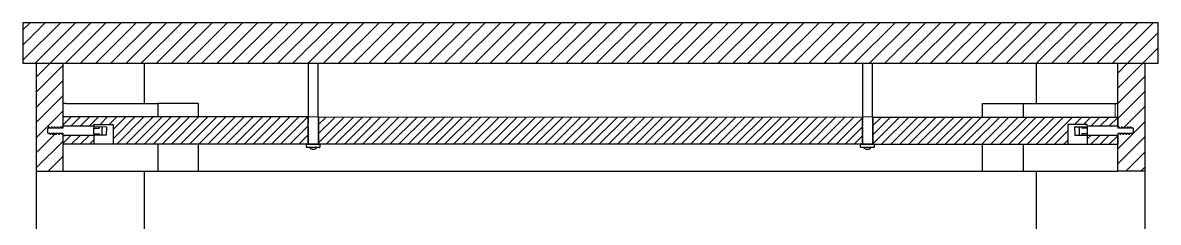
# Model space of a CAD drawing. Header units: millimetres. Extents: x 87 to 2337, y 122 to 625.
# Drawn here: x 1090.2 to 1174.2, y 306.1 to 320.8 of the extents above; entities that cross this region are included whole.
import ezdxf

# ---------------------------------------------------------------- set-up
doc = ezdxf.new("R2010")
doc.units = ezdxf.units.MM
doc.layers.get('0').update_dxf_attribs({"color": 255})
doc.layers.add('A-FURN', color=8, linetype='Continuous', lineweight=18)
doc.layers.add('GIUNZIONI', color=2, linetype='Continuous')
doc.layers.add('VITI', color=4, linetype='Continuous')
pattern_1 = [(45, (0, 124.7516), (-0.561266, 0.561266), [])]

msp = doc.modelspace()

# ---------------------------------------------------------------- hatches: boundary and pattern name
at = {"layer": 'A-FURN'}
h = msp.add_hatch(dxfattribs=at)
h.set_pattern_fill('ANSI31', color=256, scale=0.25)
h.set_pattern_definition(pattern_1)
h.paths.add_polyline_path([(1174.21, 317.845), (1174.21, 320.845), (1090.21, 320.845), (1090.21, 317.845)])
h = msp.add_hatch(dxfattribs=at)
h.set_pattern_fill('ANSI31', color=256, scale=0.25)
h.set_pattern_definition(pattern_1)
h.paths.add_polyline_path([(1093.21, 317.845), (1091.21, 317.845), (1091.21, 309.845), (1093.21, 309.845), (1093.21, 312.643), (1093.122, 312.643), (1093.121, 312.543), (1093.072, 312.643), (1092.906, 312.643), (1092.904, 312.543), (1092.856, 312.643), (1092.69, 312.643), (1092.688, 312.543), (1092.64, 312.643), (1092.474, 312.643), (1092.472, 312.543), (1092.424, 312.643), (1092.258, 312.643), (1092.256, 312.543), (1092.207, 312.643), (1092.11, 312.643, -0.414214), (1092.06, 312.693), (1092.06, 312.993, -0.414214), (1092.11, 313.043), (1092.136, 313.043), (1092.139, 313.143), (1092.186, 313.043), (1092.352, 313.043), (1092.355, 313.143), (1092.402, 313.043), (1092.568, 313.043), (1092.571, 313.143), (1092.618, 313.043), (1092.785, 313.043), (1092.787, 313.143), (1092.835, 313.043), (1093.001, 313.043), (1093.004, 313.143), (1093.051, 313.043), (1093.21, 313.043)])
at = {"layer": 'GIUNZIONI'}
h = msp.add_hatch(dxfattribs=at)
h.set_pattern_fill('ANSI31', color=8, scale=0.15)
h.paths.add_polyline_path([(1152.33, 313.001), (1152.33, 313.114), (1152.33, 313.227), (1152.33, 313.341), (1152.33, 313.454), (1152.33, 313.567), (1152.33, 313.681), (1152.33, 313.794), (1152.33, 313.857), (1112.094, 313.852), (1112.094, 311.841), (1152.33, 311.841), (1152.33, 311.867), (1152.33, 311.981), (1152.33, 312.094), (1152.33, 312.207), (1152.33, 312.221), (1152.33, 312.221), (1152.33, 312.321), (1152.33, 312.434), (1152.33, 312.547), (1152.33, 312.661), (1152.33, 312.774), (1152.33, 312.887)])
h = msp.add_hatch(dxfattribs=at)
h.set_pattern_fill('ANSI31', color=8, scale=0.15)
h.paths.add_polyline_path([(1095.46, 311.841), (1095.46, 312.314), (1095.46, 312.468), (1095.46, 312.493), (1093.21, 312.493), (1093.21, 311.841)])
h = msp.add_hatch(dxfattribs=at)
h.set_pattern_fill('ANSI31', color=8, scale=0.15)
h.paths.add_polyline_path([(1171.21, 312.496), (1168.96, 312.496), (1168.96, 312.471), (1168.959, 312.317), (1168.959, 311.841), (1171.21, 311.841)])

# ---------------------------------------------------------------- linework, layer by layer
for p, q in [((1090.21, 320.845), (1090.21, 317.845)), ((1174.21, 320.845), (1090.21, 320.845)), ((1174.21, 317.845), (1174.21, 320.845)), ((1090.21, 317.845), (1174.21, 317.845)), ((1091.21, 317.845), (1091.21, 309.845)), ((1093.21, 313.043), (1093.21, 317.845)), ((1171.21, 313.196), (1171.21, 317.845)), ((1173.21, 317.845), (1173.21, 309.845)), ((1111.33, 313.857), (1093.21, 313.857)), ((1112.094, 313.852), (1152.33, 313.857)), ((1153.094, 313.852), (1171.21, 313.852)), ((1171.21, 313.852), (1171.21, 313.046)), ((1093.21, 309.845), (1093.21, 312.643)), ((1171.21, 312.646), (1171.21, 311.841)), ((1171.21, 309.845), (1171.21, 312.496)), ((1111.33, 311.841), (1093.21, 311.841)), ((1152.33, 311.841), (1112.094, 311.841)), ((1153.173, 311.841), (1171.21, 311.841)), ((1091.21, 309.845), (1093.21, 309.845)), ((1173.21, 309.845), (1171.21, 309.845))]:
    msp.add_line(p, q)
at = {"layer": 'A-FURN', "linetype": 'Continuous'}
for p, q in [((1171.21, 317.113), (1171.941, 317.845)), ((1171.21, 315.991), (1173.064, 317.845)), ((1171.21, 314.868), (1173.21, 316.868)), ((1171.21, 313.746), (1173.21, 315.746)), ((1171.633, 313.046), (1173.21, 314.623)), ((1171.21, 311.501), (1173.21, 313.501)), ((1171.21, 310.378), (1173.21, 312.378)), ((1171.799, 309.845), (1173.21, 311.256)), ((1172.922, 309.845), (1173.21, 310.133))]:
    msp.add_line(p, q, dxfattribs=at)
at = {"layer": 'A-FURN'}
msp.add_line((1171.01, 313.852), (1171.01, 314.845), dxfattribs=at)
at = {"layer": 'GIUNZIONI'}
for p, q in [((1099.21, 314.845), (1099.21, 317.845)), ((1165.21, 314.845), (1165.21, 317.845)), ((1093.41, 314.845), (1093.21, 314.845)), ((1093.41, 314.845), (1100.21, 314.845)), ((1103.21, 314.845), (1100.21, 314.845)), ((1100.21, 314.845), (1100.21, 313.85)), ((1103.21, 313.852), (1103.21, 314.845)), ((1161.21, 313.852), (1161.21, 314.845)), ((1161.21, 314.845), (1164.21, 314.845)), ((1164.21, 314.845), (1164.21, 313.852)), ((1164.21, 314.845), (1171.01, 314.845)), ((1171.01, 314.845), (1171.21, 314.845)), ((1100.21, 311.841), (1100.21, 309.845)), ((1103.21, 309.845), (1103.21, 311.841)), ((1161.21, 309.845), (1161.21, 311.841)), ((1164.21, 311.841), (1164.21, 309.845)), ((1091.21, 309.845), (1091.21, 246.845)), ((1093.21, 309.845), (1093.41, 309.845)), ((1093.41, 309.845), (1100.21, 309.845)), ((1099.21, 246.845), (1099.21, 309.845)), ((1099.21, 309.845), (1165.21, 309.845)), ((1165.21, 309.845), (1171.21, 309.845)), ((1165.21, 246.845), (1165.21, 309.845)), ((1173.21, 309.845), (1173.21, 246.845))]:
    msp.add_line(p, q, dxfattribs=at)
at = {"layer": 'GIUNZIONI', "color": 8, "linetype": 'Continuous'}
for p, q in [((1093.21, 313.274), (1093.792, 313.857)), ((1093.802, 313.193), (1094.466, 313.857)), ((1094.475, 313.193), (1095.139, 313.857)), ((1095.149, 313.193), (1095.813, 313.857)), ((1095.933, 313.304), (1096.487, 313.857)), ((1096.607, 313.304), (1097.16, 313.857)), ((1096.9, 312.924), (1097.834, 313.857)), ((1096.9, 312.25), (1098.507, 313.857)), ((1097.165, 311.841), (1099.181, 313.857)), ((1097.838, 311.841), (1099.854, 313.857)), ((1098.512, 311.841), (1100.528, 313.857)), ((1099.185, 311.841), (1101.201, 313.857)), ((1099.859, 311.841), (1101.875, 313.857)), ((1100.532, 311.841), (1102.548, 313.857)), ((1101.206, 311.841), (1103.222, 313.857)), ((1101.879, 311.841), (1103.895, 313.857)), ((1102.553, 311.841), (1104.569, 313.857)), ((1103.226, 311.841), (1105.242, 313.857)), ((1103.9, 311.841), (1105.916, 313.857)), ((1104.573, 311.841), (1106.589, 313.857)), ((1105.247, 311.841), (1107.263, 313.857)), ((1105.92, 311.841), (1107.936, 313.857)), ((1106.594, 311.841), (1108.61, 313.857)), ((1107.267, 311.841), (1109.283, 313.857)), ((1107.941, 311.841), (1109.957, 313.857)), ((1108.614, 311.841), (1110.63, 313.857)), ((1109.288, 311.841), (1111.304, 313.857)), ((1153.094, 313.215), (1153.73, 313.852)), ((1153.094, 312.542), (1154.404, 313.852)), ((1153.094, 311.868), (1155.077, 313.852)), ((1153.74, 311.841), (1155.751, 313.852)), ((1154.414, 311.841), (1156.424, 313.852)), ((1155.087, 311.841), (1157.098, 313.852)), ((1155.761, 311.841), (1157.771, 313.852)), ((1156.434, 311.841), (1158.445, 313.852)), ((1157.108, 311.841), (1159.118, 313.852)), ((1157.781, 311.841), (1159.792, 313.852)), ((1158.455, 311.841), (1160.465, 313.852)), ((1159.128, 311.841), (1161.139, 313.852)), ((1159.802, 311.841), (1161.812, 313.852)), ((1160.475, 311.841), (1162.486, 313.852)), ((1161.149, 311.841), (1163.159, 313.852)), ((1161.822, 311.841), (1163.833, 313.852)), ((1162.496, 311.841), (1164.506, 313.852)), ((1163.17, 311.841), (1165.18, 313.852)), ((1163.843, 311.841), (1165.853, 313.852)), ((1164.517, 311.841), (1166.527, 313.852)), ((1165.19, 311.841), (1167.2, 313.852)), ((1165.864, 311.841), (1167.874, 313.852)), ((1168.003, 313.307), (1168.547, 313.852)), ((1168.676, 313.307), (1169.221, 313.852)), ((1169.239, 313.196), (1169.894, 313.852)), ((1169.913, 313.196), (1170.568, 313.852)), ((1170.586, 313.196), (1171.21, 313.82)), ((1109.961, 311.841), (1111.33, 313.209)), ((1110.635, 311.841), (1111.33, 312.536)), ((1166.537, 311.841), (1167.519, 312.823)), ((1112.094, 311.953), (1112.094, 311.953)), ((1153.072, 311.846), (1153.094, 311.868)), ((1167.211, 311.841), (1167.519, 312.149))]:
    msp.add_line(p, q, dxfattribs=at)
at = {"layer": 'VITI'}
for p, q in [((1111.35, 313.857), (1111.35, 317.845)), ((1112.074, 313.852), (1112.069, 317.845)), ((1152.35, 313.857), (1152.35, 317.845)), ((1153.074, 313.852), (1153.069, 317.845)), ((1092.06, 312.693), (1092.06, 312.993)), ((1092.11, 313.043), (1092.136, 313.043)), ((1092.207, 312.643), (1092.11, 312.643)), ((1092.136, 313.043), (1092.139, 313.143)), ((1092.139, 313.143), (1092.186, 313.043)), ((1092.186, 313.043), (1092.352, 313.043)), ((1092.256, 312.543), (1092.207, 312.643)), ((1092.258, 312.643), (1092.256, 312.543)), ((1092.424, 312.643), (1092.258, 312.643)), ((1092.352, 313.043), (1092.355, 313.143)), ((1092.355, 313.143), (1092.402, 313.043)), ((1092.402, 313.043), (1092.568, 313.043)), ((1092.472, 312.543), (1092.424, 312.643)), ((1092.474, 312.643), (1092.472, 312.543)), ((1092.64, 312.643), (1092.474, 312.643)), ((1092.568, 313.043), (1092.571, 313.143)), ((1092.571, 313.143), (1092.618, 313.043)), ((1092.618, 313.043), (1092.785, 313.043)), ((1092.688, 312.543), (1092.64, 312.643)), ((1092.69, 312.643), (1092.688, 312.543)), ((1092.856, 312.643), (1092.69, 312.643)), ((1092.785, 313.043), (1092.787, 313.143)), ((1092.787, 313.143), (1092.835, 313.043)), ((1092.835, 313.043), (1093.001, 313.043)), ((1092.904, 312.543), (1092.856, 312.643)), ((1092.906, 312.643), (1092.904, 312.543)), ((1093.072, 312.643), (1092.906, 312.643)), ((1093.001, 313.043), (1093.004, 313.143)), ((1093.004, 313.143), (1093.051, 313.043)), ((1093.051, 313.043), (1093.21, 313.043)), ((1093.121, 312.543), (1093.072, 312.643)), ((1093.122, 312.643), (1093.121, 312.543)), ((1093.21, 312.643), (1093.122, 312.643)), ((1093.21, 313.193), (1095.46, 313.193)), ((1095.46, 312.493), (1093.21, 312.493)), ((1093.26, 312.493), (1093.36, 312.493)), ((1095.46, 313.193), (1095.46, 313.304)), ((1095.46, 313.304), (1096.72, 313.304)), ((1095.46, 313.193), (1095.46, 313.018)), ((1096.396, 313.115), (1095.46, 313.119)), ((1095.46, 312.618), (1095.46, 313.018)), ((1095.46, 313.018), (1095.86, 313.018)), ((1095.46, 312.618), (1095.46, 312.468)), ((1095.46, 312.618), (1095.86, 312.618)), ((1096.394, 312.518), (1095.46, 312.518)), ((1095.86, 313.117), (1095.86, 313.018)), ((1095.86, 312.618), (1095.86, 312.518)), ((1096.06, 313.117), (1096.06, 312.518)), ((1096.396, 313.115), (1096.394, 312.518)), ((1096.72, 313.304), (1096.9, 313.304)), ((1096.9, 313.304), (1096.9, 312.314)), ((1167.699, 313.307), (1167.519, 313.307)), ((1167.519, 313.307), (1167.519, 312.317)), ((1168.959, 313.307), (1167.699, 313.307)), ((1168.023, 313.119), (1168.959, 313.122)), ((1168.023, 313.119), (1168.026, 312.521)), ((1168.026, 312.521), (1168.96, 312.521)), ((1168.36, 313.12), (1168.36, 312.521)), ((1168.56, 313.121), (1168.56, 313.021)), ((1168.96, 313.021), (1168.56, 313.021)), ((1168.96, 312.621), (1168.56, 312.621)), ((1168.56, 312.621), (1168.56, 312.521)), ((1168.96, 313.196), (1168.959, 313.307)), ((1168.96, 313.196), (1171.21, 313.196)), ((1168.96, 313.196), (1168.96, 313.021)), ((1168.96, 313.021), (1168.96, 312.621)), ((1168.96, 312.621), (1168.96, 312.471)), ((1171.21, 312.496), (1168.96, 312.496)), ((1171.21, 313.046), (1171.297, 313.046)), ((1171.368, 312.646), (1171.21, 312.646)), ((1171.297, 313.046), (1171.299, 313.146)), ((1171.299, 313.146), (1171.347, 313.046)), ((1171.347, 313.046), (1171.513, 313.046)), ((1171.416, 312.546), (1171.368, 312.646)), ((1171.418, 312.646), (1171.416, 312.546)), ((1171.585, 312.646), (1171.418, 312.646)), ((1171.513, 313.046), (1171.515, 313.146)), ((1171.515, 313.146), (1171.563, 313.046)), ((1171.563, 313.046), (1171.729, 313.046)), ((1171.632, 312.546), (1171.585, 312.646)), ((1171.635, 312.646), (1171.632, 312.546)), ((1171.801, 312.646), (1171.635, 312.646)), ((1171.729, 313.046), (1171.731, 313.146)), ((1171.731, 313.146), (1171.779, 313.046)), ((1171.779, 313.046), (1171.945, 313.046)), ((1171.848, 312.546), (1171.801, 312.646)), ((1171.851, 312.646), (1171.848, 312.546)), ((1172.017, 312.646), (1171.851, 312.646)), ((1171.945, 313.046), (1171.947, 313.146)), ((1171.947, 313.146), (1171.996, 313.046)), ((1171.996, 313.046), (1172.162, 313.046)), ((1172.064, 312.546), (1172.017, 312.646)), ((1172.067, 312.646), (1172.064, 312.546)), ((1172.233, 312.646), (1172.067, 312.646)), ((1172.162, 313.046), (1172.163, 313.146)), ((1172.163, 313.146), (1172.212, 313.046)), ((1172.212, 313.046), (1172.31, 313.046)), ((1172.28, 312.546), (1172.233, 312.646)), ((1172.283, 312.646), (1172.28, 312.546)), ((1172.31, 312.646), (1172.283, 312.646)), ((1172.36, 312.996), (1172.36, 312.696)), ((1095.46, 312.468), (1095.46, 312.314)), ((1095.46, 312.314), (1095.46, 311.841)), ((1096.9, 312.314), (1096.9, 311.841)), ((1111.193, 311.621), (1111.193, 311.821)), ((1112.193, 311.821), (1112.193, 311.621)), ((1152.193, 311.621), (1152.193, 311.821)), ((1153.193, 311.821), (1153.193, 311.621)), ((1167.519, 312.317), (1167.519, 311.845)), ((1168.96, 312.471), (1168.959, 312.317)), ((1168.959, 312.317), (1168.959, 311.845)), ((1112.173, 311.601), (1111.213, 311.601)), ((1153.173, 311.601), (1152.213, 311.601))]:
    msp.add_line(p, q, dxfattribs=at)
at = {"layer": 'VITI', "color": 4}
for p, q in [((1111.33, 313.807), (1111.33, 313.857)), ((1112.094, 313.852), (1111.33, 313.857)), ((1111.33, 313.807), (1111.378, 313.807)), ((1111.33, 313.694), (1111.33, 313.794)), ((1111.33, 313.694), (1111.378, 313.694)), ((1111.33, 313.581), (1111.33, 313.681)), ((1111.33, 313.581), (1111.378, 313.581)), ((1111.33, 313.467), (1111.33, 313.567)), ((1111.33, 313.467), (1111.378, 313.467)), ((1111.33, 313.354), (1111.33, 313.454)), ((1111.33, 313.354), (1111.378, 313.354)), ((1111.33, 313.241), (1111.33, 313.341)), ((1112.094, 313.765), (1112.045, 313.765)), ((1112.094, 313.652), (1112.045, 313.652)), ((1112.094, 313.538), (1112.045, 313.538)), ((1112.094, 313.425), (1112.045, 313.425)), ((1112.094, 313.852), (1112.094, 313.778)), ((1112.094, 313.765), (1112.094, 313.665)), ((1112.094, 313.765), (1112.094, 313.665)), ((1112.094, 313.652), (1112.094, 313.552)), ((1112.094, 313.538), (1112.094, 313.438)), ((1112.094, 313.538), (1112.094, 313.438)), ((1112.094, 313.425), (1112.094, 313.325)), ((1152.33, 313.807), (1152.33, 313.857)), ((1153.094, 313.852), (1152.33, 313.857)), ((1152.33, 313.807), (1152.378, 313.807)), ((1152.33, 313.694), (1152.33, 313.794)), ((1152.33, 313.694), (1152.378, 313.694)), ((1152.33, 313.581), (1152.33, 313.681)), ((1152.33, 313.581), (1152.378, 313.581)), ((1152.33, 313.467), (1152.33, 313.567)), ((1152.33, 313.467), (1152.378, 313.467)), ((1152.33, 313.354), (1152.33, 313.454)), ((1152.33, 313.354), (1152.378, 313.354)), ((1152.33, 313.241), (1152.33, 313.341)), ((1153.094, 313.765), (1153.045, 313.765)), ((1153.094, 313.652), (1153.045, 313.652)), ((1153.094, 313.538), (1153.045, 313.538)), ((1153.094, 313.425), (1153.045, 313.425)), ((1153.094, 313.852), (1153.094, 313.778)), ((1153.094, 313.765), (1153.094, 313.665)), ((1153.094, 313.765), (1153.094, 313.665)), ((1153.094, 313.652), (1153.094, 313.552)), ((1153.094, 313.538), (1153.094, 313.438)), ((1153.094, 313.538), (1153.094, 313.438)), ((1153.094, 313.425), (1153.094, 313.325)), ((1111.33, 313.127), (1111.33, 313.227)), ((1111.33, 313.127), (1111.378, 313.127)), ((1111.33, 313.014), (1111.33, 313.114)), ((1111.33, 313.014), (1111.378, 313.014)), ((1111.33, 312.901), (1111.33, 313.001)), ((1111.33, 312.901), (1111.378, 312.901)), ((1111.33, 312.787), (1111.33, 312.887)), ((1111.33, 312.787), (1111.378, 312.787)), ((1111.33, 312.674), (1111.33, 312.774)), ((1111.33, 312.674), (1111.378, 312.674)), ((1111.33, 312.561), (1111.33, 312.661)), ((1111.33, 312.561), (1111.378, 312.561)), ((1111.33, 312.447), (1111.33, 312.547)), ((1112.094, 313.312), (1112.045, 313.312)), ((1112.094, 313.198), (1112.045, 313.198)), ((1112.094, 313.085), (1112.045, 313.085)), ((1112.094, 312.972), (1112.045, 312.972)), ((1112.094, 312.858), (1112.045, 312.858)), ((1112.094, 312.745), (1112.045, 312.745)), ((1112.094, 312.632), (1112.045, 312.632)), ((1112.094, 312.518), (1112.045, 312.518)), ((1112.094, 313.312), (1112.094, 313.212)), ((1112.094, 313.312), (1112.094, 313.212)), ((1112.094, 313.198), (1112.094, 313.098)), ((1112.094, 313.085), (1112.094, 312.985)), ((1112.094, 313.085), (1112.094, 312.985)), ((1112.094, 312.972), (1112.094, 312.872)), ((1112.094, 312.858), (1112.094, 312.758)), ((1112.094, 312.858), (1112.094, 312.758)), ((1112.094, 312.745), (1112.094, 312.645)), ((1112.094, 312.632), (1112.094, 312.532)), ((1112.094, 312.632), (1112.094, 312.532)), ((1112.094, 312.518), (1112.094, 312.418)), ((1152.33, 313.241), (1152.378, 313.241)), ((1152.33, 313.127), (1152.33, 313.227)), ((1152.33, 313.127), (1152.378, 313.127)), ((1152.33, 313.014), (1152.33, 313.114)), ((1152.33, 313.014), (1152.378, 313.014)), ((1152.33, 312.901), (1152.33, 313.001)), ((1152.33, 312.901), (1152.378, 312.901)), ((1152.33, 312.787), (1152.33, 312.887)), ((1152.33, 312.787), (1152.378, 312.787)), ((1152.33, 312.674), (1152.33, 312.774)), ((1152.33, 312.674), (1152.378, 312.674)), ((1152.33, 312.561), (1152.33, 312.661)), ((1152.33, 312.561), (1152.378, 312.561)), ((1152.33, 312.447), (1152.33, 312.547)), ((1153.094, 313.312), (1153.045, 313.312)), ((1153.094, 313.198), (1153.045, 313.198)), ((1153.094, 313.085), (1153.045, 313.085)), ((1153.094, 312.972), (1153.045, 312.972)), ((1153.094, 312.858), (1153.045, 312.858)), ((1153.094, 312.745), (1153.045, 312.745)), ((1153.094, 312.632), (1153.045, 312.632)), ((1153.094, 312.518), (1153.045, 312.518)), ((1153.094, 313.312), (1153.094, 313.212)), ((1153.094, 313.312), (1153.094, 313.212)), ((1153.094, 313.198), (1153.094, 313.098)), ((1153.094, 313.085), (1153.094, 312.985)), ((1153.094, 313.085), (1153.094, 312.985)), ((1153.094, 312.972), (1153.094, 312.872)), ((1153.094, 312.858), (1153.094, 312.758)), ((1153.094, 312.858), (1153.094, 312.758)), ((1153.094, 312.745), (1153.094, 312.645)), ((1153.094, 312.632), (1153.094, 312.532)), ((1153.094, 312.632), (1153.094, 312.532)), ((1153.094, 312.518), (1153.094, 312.418)), ((1111.213, 311.841), (1112.173, 311.841)), ((1111.33, 312.447), (1111.378, 312.447)), ((1111.33, 312.334), (1111.33, 312.434)), ((1111.33, 312.334), (1111.378, 312.334)), ((1111.33, 312.221), (1111.33, 312.321)), ((1111.33, 312.221), (1111.378, 312.221)), ((1111.33, 312.107), (1111.33, 312.207)), ((1111.33, 312.107), (1111.378, 312.107)), ((1111.33, 311.994), (1111.33, 312.094)), ((1111.33, 311.994), (1111.378, 311.994)), ((1111.33, 311.881), (1111.33, 311.981)), ((1111.33, 311.881), (1111.378, 311.881)), ((1111.33, 311.841), (1111.33, 311.867)), ((1112.056, 311.841), (1111.33, 311.841)), ((1112.094, 312.405), (1112.045, 312.405)), ((1112.094, 312.292), (1112.045, 312.292)), ((1112.094, 312.178), (1112.045, 312.178)), ((1112.094, 312.065), (1112.045, 312.065)), ((1112.094, 311.952), (1112.045, 311.952)), ((1112.094, 311.852), (1112.056, 311.841)), ((1112.094, 312.405), (1112.094, 312.305)), ((1112.094, 312.405), (1112.094, 312.305)), ((1112.094, 312.292), (1112.094, 312.192)), ((1112.094, 312.178), (1112.094, 312.078)), ((1112.094, 312.178), (1112.094, 312.078)), ((1112.094, 312.065), (1112.094, 311.965)), ((1112.094, 311.952), (1112.094, 311.852)), ((1112.094, 311.952), (1112.094, 311.852)), ((1152.213, 311.841), (1153.173, 311.841)), ((1152.33, 312.447), (1152.378, 312.447)), ((1152.33, 312.334), (1152.33, 312.434)), ((1152.33, 312.334), (1152.378, 312.334)), ((1152.33, 312.221), (1152.33, 312.321)), ((1152.33, 312.221), (1152.378, 312.221)), ((1152.33, 312.107), (1152.33, 312.207)), ((1152.33, 312.107), (1152.378, 312.107)), ((1152.33, 311.994), (1152.33, 312.094)), ((1152.33, 311.994), (1152.378, 311.994)), ((1152.33, 311.881), (1152.33, 311.981)), ((1152.33, 311.881), (1152.378, 311.881)), ((1152.33, 311.841), (1152.33, 311.867)), ((1153.056, 311.841), (1152.33, 311.841)), ((1153.094, 312.405), (1153.045, 312.405)), ((1153.094, 312.292), (1153.045, 312.292)), ((1153.094, 312.178), (1153.045, 312.178)), ((1153.094, 312.065), (1153.045, 312.065)), ((1153.094, 311.952), (1153.045, 311.952)), ((1153.094, 311.852), (1153.056, 311.841)), ((1153.094, 312.405), (1153.094, 312.305)), ((1153.094, 312.405), (1153.094, 312.305)), ((1153.094, 312.292), (1153.094, 312.192)), ((1153.094, 312.178), (1153.094, 312.078)), ((1153.094, 312.178), (1153.094, 312.078)), ((1153.094, 312.065), (1153.094, 311.965)), ((1153.094, 311.952), (1153.094, 311.852)), ((1153.094, 311.952), (1153.094, 311.852))]:
    msp.add_line(p, q, dxfattribs=at)
at = {"layer": 'VITI'}
for centre, radius, start, end in [((1092.11, 312.993), 0.05, 90, 180), ((1092.11, 312.693), 0.05, 180, 270), ((1172.31, 312.996), 0.05, 360, 90), ((1172.31, 312.696), 0.05, 270, 0), ((1111.213, 311.821), 0.02, 90, 180), ((1111.213, 311.621), 0.02, 180, 270), ((1111.693, 311.811), 0.35, 216.8699, 323.1301), ((1112.173, 311.621), 0.02, 270, 0), ((1152.213, 311.621), 0.02, 180, 270), ((1152.693, 311.811), 0.35, 216.8699, 323.1301), ((1153.173, 311.621), 0.02, 270, 0)]:
    msp.add_arc(centre, radius, start, end, dxfattribs=at)
at = {"layer": 'VITI', "color": 4}
for centre, start, end in [((1112.173, 311.821), 360, 90), ((1152.213, 311.821), 90, 180), ((1153.173, 311.821), 360, 90)]:
    msp.add_arc(centre, 0.02, start, end, dxfattribs=at)

doc.saveas('drawing.dxf')
